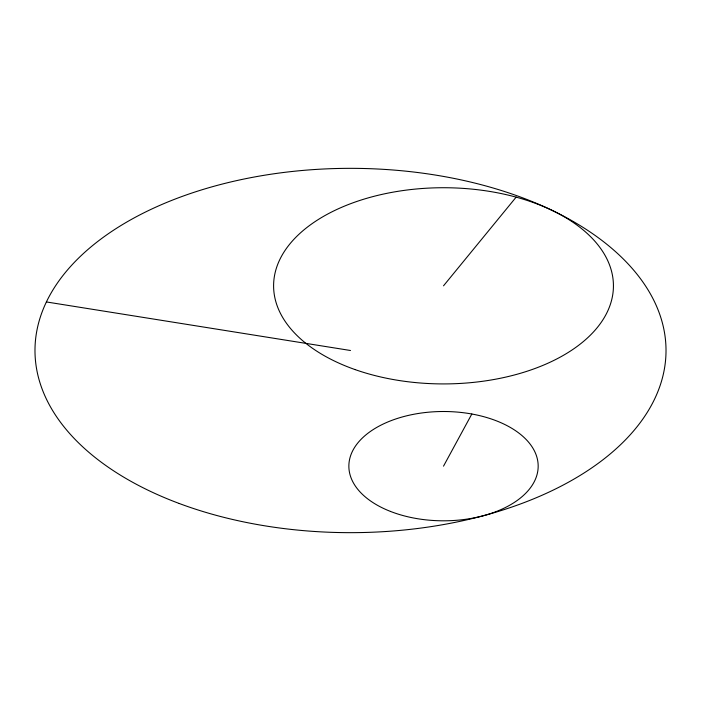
<?xml version="1.0" encoding="UTF-8"?>
<svg xmlns="http://www.w3.org/2000/svg" width="701" height="701" viewBox="0 0 701 701"><rect width="100%" height="100%" fill="white"/><g stroke="black" fill="none" stroke-linecap="round" stroke-linejoin="round"><path stroke-width="1.05" d="M443.514 466.156L471.834 414.011M443.514 285.824L516.146 197.139M46.397 301.947L350.5 350.5M355.127 369.602A169.914 98.096 0 0 0 613.384 288.129A169.914 98.096 0 0 0 362.04 199.741A169.914 98.096 0 0 0 355.127 369.602M390.457 511.415A94.653 54.652 0 0 0 537.93 470.056A94.653 54.652 0 0 0 402.155 416.999A94.653 54.652 0 0 0 390.457 511.415M179.193 503.476A315.52 182.164 0 0 0 665.617 359.666A315.52 182.164 0 0 0 206.69 188.359A315.52 182.164 0 0 0 179.193 503.476"/></g></svg>
